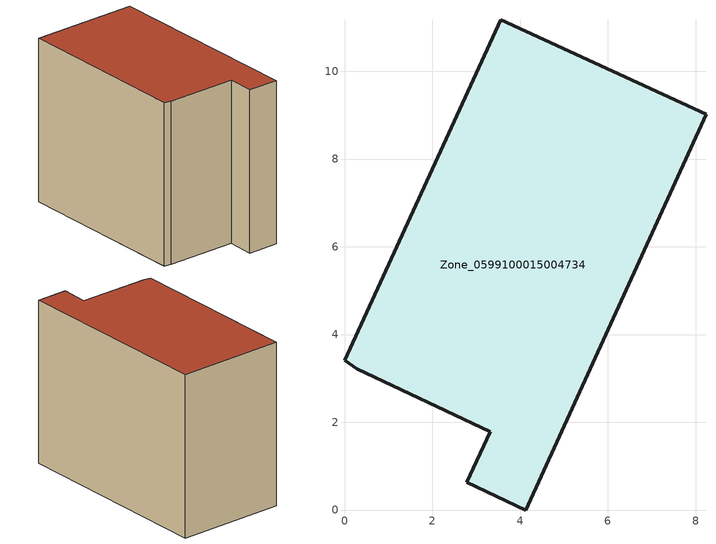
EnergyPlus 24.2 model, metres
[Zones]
Zone_0599100015004734
 floor ground (C_G): 3.32,1.78 0.28,3.22 0,3.41 3.56,11.17 8.24,9.02 4.13,0 2.78,0.63 z0.93
 wall outside (C_F): 0.28,3.22 3.32,1.78 2.78,0.63 4.13,0 8.24,9.02 3.56,11.17 0,3.41 0.28,3.22 z0.93:8.75
 roof outside (C_R): 4.13,0 8.24,9.02 3.56,11.17 0,3.41 0.28,3.22 3.32,1.78 2.78,0.63 z8.75
[BUILDING]
Pand.0599100015004734: North Axis=0; Terrain=City; Loads Convergence Tolerance Value=0.04; Temperature Convergence Tolerance Value=0.4; Solar Distribution=FullExterior; Maximum Number of Warmup Days=25; Minimum Number of Warmup Days=1
[Site:Location]
Rotterdam.The.Hague.AP_ZH_NLD Design_Conditions: Latitude=51.96; Longitude=4.45; Time Zone=1; Elevation=-4.5
[SITE:GROUNDTEMPERATURE:BUILDINGSURFACE]
18, 18, 18, 18, 18, 18, 18, 18, 18, 18, 18, 18
[MATERIAL] Thermal Absorptance=0.9; Solar Absorptance=0.7; Visible Absorptance=0.7
Name | Roughness | Thickness | Conductivity | Density | Specific Heat
G.TI.1965-1974 | MediumSmooth | 0.15 | 0.882353 | 540 | 1210
F.TI.1965-1974 | Rough | 0.3 | 0.697674 | 1920 | 840
R.TI.1965-1974 | MediumRough | 0.2 | 0.232558 | 1500 | 1000
[CONSTRUCTION]
C_G: G.TI.1965-1974
C_F: F.TI.1965-1974
C_R: R.TI.1965-1974
[ZONE]
Zone_0599100015004734: Type=1; Multiplier=1; Ceiling Height=Autocalculate; Volume=Autocalculate; Floor Area=autocalculate; Part of Total Floor Area=Yes
[ZONEINFILTRATION:DESIGNFLOWRATE]
Infil_Zone_0599100015004734: Zone or ZoneList or Space or SpaceList=Zone_0599100015004734; Schedule=AlwaysOn; Design Flow Rate Calculation Method=Flow/Area; Flow Rate per Floor Area=0.003; Constant Term Coefficient=1; Temperature Term Coefficient=0; Velocity Term Coefficient=0; Velocity Squared Term Coefficient=0
[HVACTEMPLATE:ZONE:IDEALLOADSAIRSYSTEM]
Zone_0599100015004734: Maximum Heating Supply Air Temperature=50; Minimum Cooling Supply Air Temperature=13; Maximum Heating Supply Air Humidity Ratio=0.0156; Minimum Cooling Supply Air Humidity Ratio=0.0077; Heating Limit=NoLimit; Cooling Limit=NoLimit; Dehumidification Control Type=ConstantSensibleHeatRatio; Cooling Sensible Heat Ratio=0.7; Dehumidification Setpoint=60; Humidification Control Type=None; Humidification Setpoint=30; Outdoor Air Method=None; Outdoor Air Flow Rate per Person=0.00944; Outdoor Air Flow Rate per Zone Floor Area=0; Outdoor Air Flow Rate per Zone=0; Demand Controlled Ventilation Type=None; Outdoor Air Economizer Type=NoEconomizer; Heat Recovery Type=None; Sensible Heat Recovery Effectiveness=0.7; Latent Heat Recovery Effectiveness=0.65
[ZONECONTROL:THERMOSTAT]
ThermostatControl_Zone_0599100015004734: Zone or ZoneList=Zone_0599100015004734; Control Type Schedule=DualSetpointControlType; Control 1=Thermostat_Zone_0599100015004734; Temperature Difference Between Cutout And Setpoint=0
[THERMOSTATSETPOINT:DUALSETPOINT]
Thermostat_Zone_0599100015004734: Heating Setpoint Temperature Schedule=HeatingSetpoint_Zone_0599100015004734; Cooling Setpoint Temperature Schedule=CoolingSetpoint_Zone_0599100015004734
[SCHEDULE:COMPACT]
HeatingSetpoint_Zone_0599100015004734: Through: 12/31, For: AllDays, Until: 24:00, 21
CoolingSetpoint_Zone_0599100015004734: Through: 12/31, For: AllDays, Until: 24:00, 24
DualSetpointControlType: Through: 12/31, For: AllDays, Until: 24:00, 4
AlwaysOn: Through: 12/31, For: AllDays, Until: 24:00, 1
